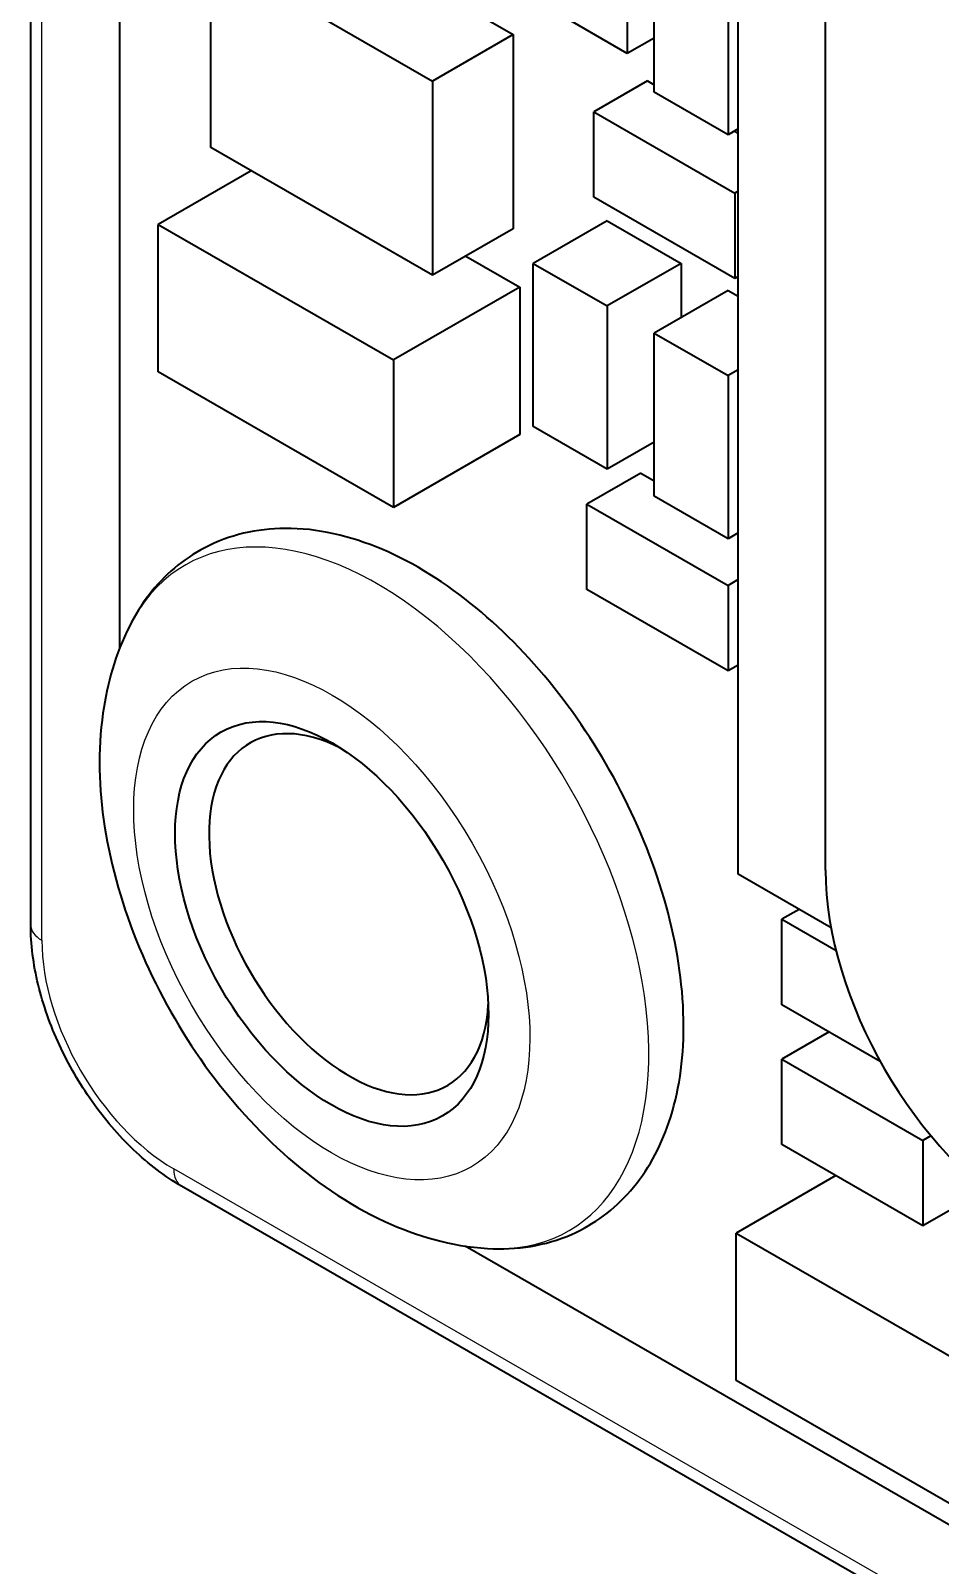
# Model space of a CAD drawing. Header units: millimetres. Extents: x 0 to 119, y 0 to 84.
# Drawn here: x 31.8 to 35.63, y 10.74 to 17.2 of the extents above; entities that cross this region are included whole.
import ezdxf

# ---------------------------------------------------------------- set-up
doc = ezdxf.new("R2010")
doc.units = ezdxf.units.MM
doc.header["$LTSCALE"] = 0.2
doc.layers.add('Sichtbar (ISO)', color=7, linetype='Continuous', lineweight=35)
doc.layers.add('Sichtbar schmal (ISO)', color=7, linetype='Continuous', lineweight=25)

msp = doc.modelspace()

# ---------------------------------------------------------------- linework, layer by layer
at = {"layer": 'Sichtbar (ISO)'}
for p, q in [((31.8013, 13.4325), (31.8013, 30.8299)), ((32.1772, 14.6003), (32.1772, 28.2141)), ((35.147, 13.6624), (35.147, 24.781)), ((34.7793, 13.6451), (34.7793, 20.1855)), ((34.3127, 17.787), (34.3127, 17.1003)), ((34.4258, 16.9374), (34.4258, 17.6241)), ((32.559, 16.7044), (32.559, 17.522)), ((32.559, 17.522), (33.4924, 16.9845)), ((33.2371, 17.5224), (33.8318, 17.1799)), ((34.7369, 17.445), (34.7369, 16.7582)), ((34.3127, 17.1003), (34.0015, 17.2794)), ((33.8318, 17.1799), (33.4924, 16.9845)), ((33.8318, 17.1799), (33.8318, 16.3624)), ((34.4258, 17.1654), (34.3127, 17.1003)), ((33.4924, 16.9845), (33.4924, 16.1669)), ((34.3975, 16.985), (34.1712, 16.8547)), ((34.3975, 16.985), (34.4258, 16.9687)), ((34.7369, 16.7582), (34.4258, 16.9374)), ((34.1712, 16.495), (34.1712, 16.8547)), ((34.1712, 16.8547), (34.7652, 16.5126)), ((34.7793, 16.7827), (34.7369, 16.7582)), ((34.7641, 16.7739), (34.7793, 16.7651)), ((33.4924, 16.1669), (32.559, 16.7044)), ((32.7295, 16.6063), (32.3384, 16.3811)), ((34.7652, 16.1529), (34.1712, 16.495)), ((34.7793, 16.5208), (34.7652, 16.5126)), ((34.7652, 16.5126), (34.7652, 16.1529)), ((32.3384, 15.7597), (32.3384, 16.3811)), ((32.3384, 16.3811), (33.3284, 15.811)), ((33.8318, 16.3624), (33.4924, 16.1669)), ((34.2278, 16.396), (33.9167, 16.2168)), ((34.2278, 16.396), (34.5389, 16.2168)), ((33.6331, 16.2479), (33.8601, 16.1172)), ((33.9167, 16.2168), (34.2278, 16.0376)), ((33.9167, 15.5301), (33.9167, 16.2168)), ((34.5389, 16.2168), (34.2278, 16.0376)), ((34.5389, 16.2168), (34.5389, 15.9888)), ((34.7793, 16.1611), (34.7652, 16.1529)), ((33.8601, 16.1172), (33.3284, 15.811)), ((33.8601, 16.1172), (33.8601, 15.4959)), ((34.7369, 16.1028), (34.4258, 15.9236)), ((34.7369, 16.1028), (34.7793, 16.0784)), ((34.2278, 16.0376), (34.2278, 15.3509)), ((34.4258, 15.9236), (34.7369, 15.7445)), ((34.4258, 15.2369), (34.4258, 15.9236)), ((33.3284, 15.811), (33.3284, 15.1896)), ((34.7793, 15.7689), (34.7369, 15.7445)), ((33.3284, 15.1896), (32.3384, 15.7597)), ((34.7369, 15.7445), (34.7369, 15.0577)), ((34.2278, 15.3509), (33.9167, 15.5301)), ((33.8601, 15.4959), (33.3284, 15.1896)), ((34.4258, 15.4649), (34.2278, 15.3509)), ((34.3692, 15.3335), (34.1429, 15.2032)), ((34.3692, 15.3335), (34.4258, 15.3009)), ((34.1429, 14.8435), (34.1429, 15.2032)), ((34.1429, 15.2032), (34.7369, 14.8611)), ((34.7369, 15.0577), (34.4258, 15.2369)), ((34.7793, 15.0822), (34.7369, 15.0577)), ((34.7793, 14.8856), (34.7369, 14.8611)), ((34.7369, 14.8611), (34.7369, 14.5014)), ((34.7369, 14.5014), (34.1429, 14.8435)), ((34.7793, 14.5258), (34.7369, 14.5014)), ((35.1705, 13.4199), (34.7793, 13.6451)), ((35.0356, 13.4975), (34.9632, 13.4558)), ((34.9632, 13.0961), (34.9632, 13.4558)), ((34.9632, 13.4558), (35.1912, 13.3245)), ((35.3775, 12.8575), (34.9632, 13.0961)), ((35.1619, 12.9817), (34.9632, 12.8672)), ((34.9632, 12.5075), (34.9632, 12.8672)), ((34.9632, 12.8672), (35.5572, 12.5252)), ((35.5908, 12.5446), (35.5572, 12.5252)), ((35.5572, 12.1654), (34.9632, 12.5075)), ((35.5572, 12.5252), (35.5572, 12.1654)), ((35.1902, 12.3767), (34.7709, 12.1352)), ((47.1928, 3.8347), (32.4368, 12.3321)), ((35.8117, 12.312), (35.5572, 12.1654)), ((36.6263, 10.3548), (33.6298, 12.0803)), ((34.7709, 11.5139), (34.7709, 12.1352)), ((34.7709, 12.1352), (35.7608, 11.5652)), ((35.7608, 10.9438), (34.7709, 11.5139))]:
    msp.add_line(p, q, dxfattribs=at)
msp.add_ellipse((33.0688, 13.4361), major_axis=(-0.4655, 0.8083), ratio=0.578093, dxfattribs=at)
for centre, major_axis, start_param, end_param in [((33.1403, 13.4772), (-0.4152, 0.721), 5.558238, 10.149725), ((35.9956, 13.1738), (-0.5988, 1.0399), 0.787332, 2.358128)]:
    msp.add_ellipse(centre, major_axis=major_axis, ratio=0.578093, start_param=start_param, end_param=end_param, dxfattribs=at)
for points, knots in [([(33.7245, 12.0703), (33.8465, 12.0628), (33.9683, 12.0815), (34.173, 12.1712), (34.2579, 12.2344), (34.3978, 12.3951), (34.4514, 12.4934), (34.5301, 12.725), (34.5496, 12.8617), (34.5495, 13.1588), (34.5267, 13.3204), (34.4417, 13.6453), (34.3794, 13.8086), (34.223, 14.1212), (34.129, 14.2705), (33.9175, 14.5424), (33.7999, 14.665), (33.5493, 14.8715), (33.4163, 14.9553), (33.1459, 15.0702), (33.008, 15.1022), (32.7541, 15.1006), (32.6374, 15.0739), (32.4428, 14.9723), (32.3629, 14.9039), (32.268, 14.7806), (32.2403, 14.7359), (32.2166, 14.6887)], [5.131082, 5.131082, 5.131082, 5.131082, 5.43237, 5.43237, 5.692412, 5.692412, 5.965756, 5.965756, 6.283856, 6.283856, 6.625361, 6.625361, 6.965831, 6.965831, 7.303633, 7.303633, 7.64216, 7.64216, 7.983982, 7.983982, 8.320558, 8.320558, 8.613487, 8.613487, 8.872105, 8.872105, 9.002217, 9.002217, 9.002217, 9.002217]), ([(32.2166, 14.6887), (32.1579, 14.5717), (32.1231, 14.4478), (32.0833, 14.166), (32.088, 14.0066), (32.139, 13.6753), (32.1891, 13.5034), (32.3267, 13.173), (32.4137, 13.0146), (32.6174, 12.7222), (32.7339, 12.5882), (32.9931, 12.3549), (33.136, 12.2559), (33.4262, 12.1219), (33.571, 12.0797), (33.7245, 12.0703)], [2.719032, 2.719032, 2.719032, 2.719032, 2.99186, 2.99186, 3.334365, 3.334365, 3.706109, 3.706109, 4.07309, 4.07309, 4.439229, 4.439229, 4.810806, 4.810806, 5.131082, 5.131082, 5.131082, 5.131082]), ([(32.4368, 12.3321), (32.366, 12.3729), (32.2982, 12.4247), (32.1713, 12.5455), (32.1123, 12.6144), (32.0068, 12.7637), (31.9604, 12.8441), (31.8838, 13.0101), (31.8536, 13.0957), (31.8124, 13.2661), (31.8013, 13.3508), (31.8013, 13.4325)], [1.570796, 1.570796, 1.570796, 1.570796, 1.884956, 1.884956, 2.199115, 2.199115, 2.513274, 2.513274, 2.827433, 2.827433, 3.141593, 3.141593, 3.141593, 3.141593])]:
    msp.add_open_spline(points, degree=3, knots=knots, dxfattribs=at)
at = {"layer": 'Sichtbar schmal (ISO)'}
for p, q in [((31.8482, 13.3674), (31.8482, 30.7648)), ((47.1595, 3.9082), (32.4035, 12.4056))]:
    msp.add_line(p, q, dxfattribs=at)
for centre, major_axis, ratio, start_param, end_param in [((33.2595, 13.5459), (0.807, -1.4014), 0.578093, 5.918414, 9.789549), ((31.9613, 13.4325), (-0.16, 0), 0.575862, 0, 0.785398), ((32.4035, 13.0476), (-0.3919, 0.6805), 0.578093, 0.787332, 2.358128), ((32.5166, 12.4708), (-0.0798, -0.1387), 0.578093, 5.495853, 6.283185)]:
    msp.add_ellipse(centre, major_axis=major_axis, ratio=ratio, start_param=start_param, end_param=end_param, dxfattribs=at)
msp.add_ellipse((33.0688, 13.4361), major_axis=(-0.5885, 1.0219), ratio=0.578093, dxfattribs=at)

doc.saveas('drawing.dxf')
